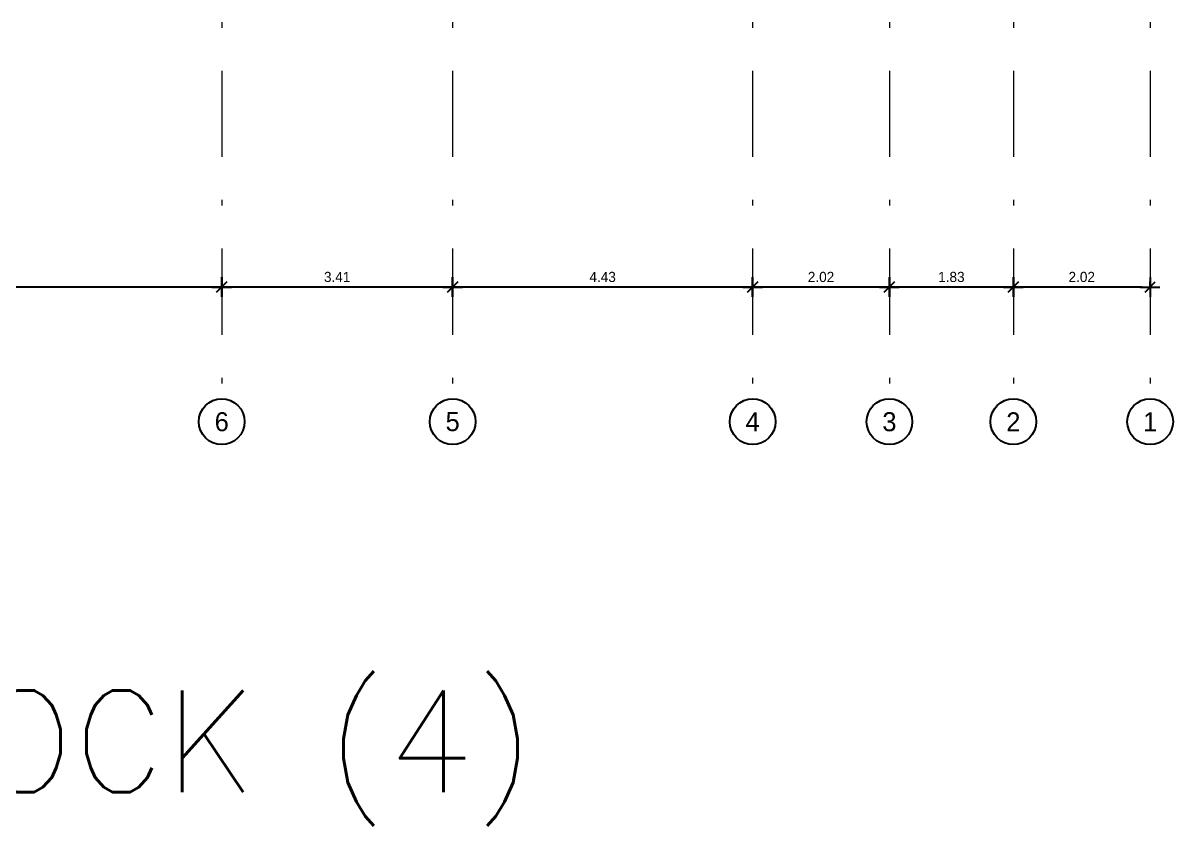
# Model space of a CAD drawing. Header units: metres. Extents: x 0 to 435, y 0 to 273.
# Drawn here: x 48.82 to 69.2, y 138.18 to 152.4 of the extents above; entities that cross this region are included whole.
import ezdxf
from ezdxf.enums import TextEntityAlignment as Align

# ---------------------------------------------------------------- set-up
doc = ezdxf.new("R2010")
doc.units = ezdxf.units.M
doc.header["$MEASUREMENT"] = 0
doc.linetypes.add('B4-PLANS$0$DASHDOT', pattern=[25.4, 12.7, -6.35, 0, -6.35])
doc.linetypes.add('B4-PLANS$0$DOT2', pattern=[0.125, 0, -0.125])
doc.layers.get('0').update_dxf_attribs({"plot": 0})
for name, color, linetype in [('A-AXM', 4, 'Continuous'), ('A-EDM', 2, 'Continuous'), ('A-WL', 7, 'Continuous')]:
    doc.layers.add(name, color=color, linetype=linetype)
doc.layers.add('Dote', color=1, linetype='B4-PLANS$0$DASHDOT', lineweight=15)
doc.styles.add('B4-PLANS$0$ROMANS', font='romans.shx')
doc.styles.add('B4-PLANS$0$XA', font='XARAB.SHX')
doc.styles.add('B4-PLANS$0$XARAB', font='xarab.shx')
doc.dimstyles.new('B4-PLANS$0$DIM100', dxfattribs={"dimtxt": 0.15, "dimasz": 0.12, "dimexe": 0.1, "dimexo": 0, "dimgap": 0.05, "dimtad": 1, "dimzin": 3, "dimdsep": 46, "dimtxsty": 'B4-PLANS$0$XARAB', "dimblk": 'B4-PLANS$0$DTICK', "dimcen": 0.09, "dimclrd": 256, "dimclre": 4, "dimclrt": 3, "dimadec": 0, "dimazin": 3, "dimtfac": 1, "dimtix": 1, "dimtmove": 2, "dimatfit": 0, "dimldrblk": 'B4-PLANS$0$DTICK', "dimfxl": 0.15, "dimtolj": 1, "dimtzin": 3, "dimlwd": -3, "dimlwe": -3, "dimarcsym": 0})

# ---------------------------------------------------------------- blocks, each defined once
blk = doc.blocks.new('B4-PLANS$0$ACRU1')
at = {"color": 2}
blk.add_circle((0, 0), 600, dxfattribs=at)
at = {"style": 'B4-PLANS$0$ROMANS'}
blk.add_attdef('A', text='', height=450, dxfattribs=at).set_placement((0, 0), align=Align.MIDDLE)
blk = doc.blocks.new('B4-PLANS$0$DTICK')
for p, q in [((-1.21, 0), (1.21, 0)), ((0, 1.21), (0, -1.21))]:
    blk.add_line(p, q)
at = {"color": 3}
blk.add_line((-0.63, -0.63), (0.63, 0.63), dxfattribs=at)
blk = doc.blocks.new('*D144')
at = {"layer": 'A-EDM', "color": 4, "linetype": 'B4-PLANS$0$DOT2', "lineweight": -3, "transparency": 16777216}
for p, q in [((20.275, -24.585), (20.275, -24.485)), ((22.295, -24.585), (22.295, -24.485))]:
    blk.add_line(p, q, dxfattribs=at)
at = {"layer": 'A-EDM', "lineweight": -3, "transparency": 16777216}
blk.add_line((22.175, -24.585), (20.395, -24.585), dxfattribs=at)
at = {"layer": 'Defpoints', "color": 0, "transparency": 16777216}
for p in [(20.275, -24.585, 0), (20.275, -24.585), (22.295, -24.585, 0)]:
    blk.add_point(p, dxfattribs=at)
at = {"layer": 'A-EDM', "lineweight": -3, "transparency": 16777216, "xscale": 0.12, "yscale": 0.12, "zscale": 0.12, "rotation": 180}
blk.add_blockref('B4-PLANS$0$DTICK', (20.275, -24.585), dxfattribs=at)
at = {"layer": 'A-EDM', "lineweight": -3, "transparency": 16777216, "xscale": 0.12, "yscale": 0.12, "zscale": 0.12}
blk.add_blockref('B4-PLANS$0$DTICK', (22.295, -24.585), dxfattribs=at)
at = {"layer": 'A-EDM', "color": 3, "transparency": 16777216, "insert": (21.285, -24.437), "char_height": 0.15, "attachment_point": 5, "style": 'B4-PLANS$0$XARAB'}
blk.add_mtext('\\A1;2.02', dxfattribs=at)
blk = doc.blocks.new('*D145')
at = {"layer": 'A-EDM', "color": 4, "linetype": 'B4-PLANS$0$DOT2', "lineweight": -3, "transparency": 16777216}
for p, q in [((18.445, -24.585), (18.445, -24.485)), ((20.275, -24.585), (20.275, -24.485))]:
    blk.add_line(p, q, dxfattribs=at)
at = {"layer": 'A-EDM', "lineweight": -3, "transparency": 16777216}
blk.add_line((20.155, -24.585), (18.565, -24.585), dxfattribs=at)
at = {"layer": 'Defpoints', "color": 0, "transparency": 16777216}
for p in [(18.445, -24.585), (18.445, -24.585), (20.275, -24.585, 0)]:
    blk.add_point(p, dxfattribs=at)
at = {"layer": 'A-EDM', "lineweight": -3, "transparency": 16777216, "xscale": 0.12, "yscale": 0.12, "zscale": 0.12, "rotation": 180}
blk.add_blockref('B4-PLANS$0$DTICK', (18.445, -24.585), dxfattribs=at)
at = {"layer": 'A-EDM', "lineweight": -3, "transparency": 16777216, "xscale": 0.12, "yscale": 0.12, "zscale": 0.12}
blk.add_blockref('B4-PLANS$0$DTICK', (20.275, -24.585), dxfattribs=at)
at = {"layer": 'A-EDM', "color": 3, "transparency": 16777216, "insert": (19.36, -24.437), "char_height": 0.15, "attachment_point": 5, "style": 'B4-PLANS$0$XARAB'}
blk.add_mtext('\\A1;1.83', dxfattribs=at)
blk = doc.blocks.new('*D146')
at = {"layer": 'A-EDM', "color": 4, "linetype": 'B4-PLANS$0$DOT2', "lineweight": -3, "transparency": 16777216}
for p, q in [((16.425, -24.585), (16.425, -24.485)), ((18.445, -24.585), (18.445, -24.485))]:
    blk.add_line(p, q, dxfattribs=at)
at = {"layer": 'A-EDM', "lineweight": -3, "transparency": 16777216}
blk.add_line((18.325, -24.585), (16.545, -24.585), dxfattribs=at)
at = {"layer": 'Defpoints', "color": 0, "transparency": 16777216}
for p in [(16.425, -24.585, 0), (16.425, -24.585), (18.445, -24.585)]:
    blk.add_point(p, dxfattribs=at)
at = {"layer": 'A-EDM', "lineweight": -3, "transparency": 16777216, "xscale": 0.12, "yscale": 0.12, "zscale": 0.12, "rotation": 180}
blk.add_blockref('B4-PLANS$0$DTICK', (16.425, -24.585), dxfattribs=at)
at = {"layer": 'A-EDM', "lineweight": -3, "transparency": 16777216, "xscale": 0.12, "yscale": 0.12, "zscale": 0.12}
blk.add_blockref('B4-PLANS$0$DTICK', (18.445, -24.585), dxfattribs=at)
at = {"layer": 'A-EDM', "color": 3, "transparency": 16777216, "insert": (17.435, -24.437), "char_height": 0.15, "attachment_point": 5, "style": 'B4-PLANS$0$XARAB'}
blk.add_mtext('\\A1;2.02', dxfattribs=at)
blk = doc.blocks.new('*D147')
at = {"layer": 'A-EDM', "color": 4, "linetype": 'B4-PLANS$0$DOT2', "lineweight": -3, "transparency": 16777216}
for p, q in [((11.995, -24.585), (11.995, -24.485)), ((16.425, -24.585), (16.425, -24.485))]:
    blk.add_line(p, q, dxfattribs=at)
at = {"layer": 'A-EDM', "lineweight": -3, "transparency": 16777216}
blk.add_line((16.305, -24.585), (12.115, -24.585), dxfattribs=at)
at = {"layer": 'Defpoints', "color": 0, "transparency": 16777216}
for p in [(11.995, -24.585, 0), (11.995, -24.585), (16.425, -24.585, 0)]:
    blk.add_point(p, dxfattribs=at)
at = {"layer": 'A-EDM', "lineweight": -3, "transparency": 16777216, "xscale": 0.12, "yscale": 0.12, "zscale": 0.12, "rotation": 180}
blk.add_blockref('B4-PLANS$0$DTICK', (11.995, -24.585), dxfattribs=at)
at = {"layer": 'A-EDM', "lineweight": -3, "transparency": 16777216, "xscale": 0.12, "yscale": 0.12, "zscale": 0.12}
blk.add_blockref('B4-PLANS$0$DTICK', (16.425, -24.585), dxfattribs=at)
at = {"layer": 'A-EDM', "color": 3, "transparency": 16777216, "insert": (14.21, -24.437), "char_height": 0.15, "attachment_point": 5, "style": 'B4-PLANS$0$XARAB'}
blk.add_mtext('\\A1;4.43', dxfattribs=at)
blk = doc.blocks.new('*D148')
at = {"layer": 'A-EDM', "color": 4, "linetype": 'B4-PLANS$0$DOT2', "lineweight": -3, "transparency": 16777216}
for p, q in [((8.585, -24.585), (8.585, -24.485)), ((11.995, -24.585), (11.995, -24.485))]:
    blk.add_line(p, q, dxfattribs=at)
at = {"layer": 'A-EDM', "lineweight": -3, "transparency": 16777216}
blk.add_line((11.875, -24.585), (8.705, -24.585), dxfattribs=at)
at = {"layer": 'Defpoints', "color": 0, "transparency": 16777216}
for p in [(8.585, -24.585), (8.585, -24.585), (11.995, -24.585, 0)]:
    blk.add_point(p, dxfattribs=at)
at = {"layer": 'A-EDM', "lineweight": -3, "transparency": 16777216, "xscale": 0.12, "yscale": 0.12, "zscale": 0.12, "rotation": 180}
blk.add_blockref('B4-PLANS$0$DTICK', (8.585, -24.585), dxfattribs=at)
at = {"layer": 'A-EDM', "lineweight": -3, "transparency": 16777216, "xscale": 0.12, "yscale": 0.12, "zscale": 0.12}
blk.add_blockref('B4-PLANS$0$DTICK', (11.995, -24.585), dxfattribs=at)
at = {"layer": 'A-EDM', "color": 3, "transparency": 16777216, "insert": (10.29, -24.437), "char_height": 0.15, "attachment_point": 5, "style": 'B4-PLANS$0$XARAB'}
blk.add_mtext('\\A1;3.41', dxfattribs=at)
blk = doc.blocks.new('*D149')
at = {"layer": 'A-EDM', "color": 4, "linetype": 'B4-PLANS$0$DOT2', "lineweight": -3, "transparency": 16777216}
for p, q in [((0.085, -24.585), (0.085, -24.485)), ((8.585, -24.585), (8.585, -24.485))]:
    blk.add_line(p, q, dxfattribs=at)
at = {"layer": 'A-EDM', "lineweight": -3, "transparency": 16777216}
blk.add_line((8.465, -24.585), (0.205, -24.585), dxfattribs=at)
at = {"layer": 'Defpoints', "color": 0, "transparency": 16777216}
for p in [(0.085, -24.585), (0.085, -24.585), (8.585, -24.585)]:
    blk.add_point(p, dxfattribs=at)
at = {"layer": 'A-EDM', "lineweight": -3, "transparency": 16777216, "xscale": 0.12, "yscale": 0.12, "zscale": 0.12, "rotation": 180}
blk.add_blockref('B4-PLANS$0$DTICK', (0.085, -24.585), dxfattribs=at)
at = {"layer": 'A-EDM', "lineweight": -3, "transparency": 16777216, "xscale": 0.12, "yscale": 0.12, "zscale": 0.12}
blk.add_blockref('B4-PLANS$0$DTICK', (8.585, -24.585), dxfattribs=at)
at = {"layer": 'A-EDM', "color": 3, "transparency": 16777216, "insert": (4.335, -24.437), "char_height": 0.15, "attachment_point": 5, "style": 'B4-PLANS$0$XARAB'}
blk.add_mtext('\\A1;8.50', dxfattribs=at)
blk = doc.blocks.new('B4-PLANS$0$AXES-B2')
at = {"layer": 'Dote', "ltscale": 0.1}
for p, q in [((8.585, 10.085), (8.585, -26.235)), ((11.995, 10.085), (11.995, -26.235)), ((16.425, 10.085), (16.425, -26.235)), ((18.445, 10.085), (18.445, -26.235)), ((20.275, 10.085), (20.275, -26.235)), ((22.295, 10.085), (22.295, -26.235))]:
    blk.add_line(p, q, dxfattribs=at)
at = {"layer": 'A-AXM'}
ref = blk.add_blockref('B4-PLANS$0$ACRU1', (8.585, -26.573), dxfattribs=dict(at, xscale=0.0005624999175779749, yscale=0.0005624999175779749, zscale=0.0005624999175779749, rotation=359.9999822130465))
ref.add_attrib('A', '6', dxfattribs={"layer": '0', "height": 0.281, "rotation": 360, "style": 'B4-PLANS$0$XA', "flags": 12}).set_placement((8.585, -26.573), align=Align.MIDDLE)
ref = blk.add_blockref('B4-PLANS$0$ACRU1', (11.995, -26.573, 0), dxfattribs=dict(at, xscale=0.0005624999175779749, yscale=0.0005624999175779749, zscale=0.0005624999175779749, rotation=359.9999822130465))
ref.add_attrib('A', '5', dxfattribs={"layer": '0', "height": 0.281, "rotation": 360, "style": 'B4-PLANS$0$XA', "flags": 12}).set_placement((11.995, -26.573, 0), align=Align.MIDDLE)
ref = blk.add_blockref('B4-PLANS$0$ACRU1', (16.425, -26.573), dxfattribs=dict(at, xscale=0.0005624999175779749, yscale=0.0005624999175779749, zscale=0.0005624999175779749, rotation=359.9999822130465))
ref.add_attrib('A', '4', dxfattribs={"layer": '0', "height": 0.281, "rotation": 360, "style": 'B4-PLANS$0$XA', "flags": 12}).set_placement((16.425, -26.573), align=Align.MIDDLE)
ref = blk.add_blockref('B4-PLANS$0$ACRU1', (18.445, -26.573), dxfattribs=dict(at, xscale=0.0005624999175779749, yscale=0.0005624999175779749, zscale=0.0005624999175779749, rotation=359.9999822130465))
ref.add_attrib('A', '3', dxfattribs={"layer": '0', "height": 0.281, "rotation": 360, "style": 'B4-PLANS$0$XA', "flags": 12}).set_placement((18.445, -26.573), align=Align.MIDDLE)
ref = blk.add_blockref('B4-PLANS$0$ACRU1', (20.275, -26.573), dxfattribs=dict(at, xscale=0.0005624999175779749, yscale=0.0005624999175779749, zscale=0.0005624999175779749, rotation=359.9999822130465))
ref.add_attrib('A', '2', dxfattribs={"layer": '0', "height": 0.281, "rotation": 360, "style": 'B4-PLANS$0$XA', "flags": 12}).set_placement((20.275, -26.573), align=Align.MIDDLE)
ref = blk.add_blockref('B4-PLANS$0$ACRU1', (22.295, -26.573, 0), dxfattribs=dict(at, xscale=0.000562499917577961, yscale=0.000562499917577961, zscale=0.000562499917577961, rotation=359.9999822130465))
ref.add_attrib('A', '1', dxfattribs={"layer": '0', "height": 0.281, "rotation": 360, "style": 'B4-PLANS$0$XA', "flags": 12}).set_placement((22.295, -26.573, 0), align=Align.MIDDLE)
at = {"layer": 'A-EDM'}
for base, p1, p2, picture, middle in [((0.085, -24.585), (8.585, -24.585), (0.085, -24.585), '*D149', (4.335, -24.437)), ((8.585, -24.585), (11.995, -24.585, 0), (8.585, -24.585), '*D148', (10.29, -24.437)), ((11.995, -24.585), (16.425, -24.585, 0), (11.995, -24.585, 0), '*D147', (14.21, -24.437)), ((16.425, -24.585), (18.445, -24.585), (16.425, -24.585, 0), '*D146', (17.435, -24.437)), ((18.445, -24.585), (20.275, -24.585, 0), (18.445, -24.585), '*D145', (19.36, -24.437))]:
    dim = blk.add_linear_dim(base=base, p1=p1, p2=p2, dimstyle='B4-PLANS$0$DIM100', override={"dimfxl": 0.15}, dxfattribs=at)
    dim.commit()
    dim.dimension.update_dxf_attribs({"geometry": picture, "text_midpoint": middle})
dim = blk.add_aligned_dim(p1=(22.295, -24.585, 0), p2=(20.275, -24.585, 0), distance=0, dimstyle='B4-PLANS$0$DIM100', override={"dimfxl": 0.15}, dxfattribs=at)
dim.commit()
dim.dimension.update_dxf_attribs({"geometry": '*D144', "text_midpoint": (21.285, -24.437)})

msp = doc.modelspace()

# ---------------------------------------------------------------- block references
at = {"layer": 'A-WL', "xscale": 1.2, "yscale": 1.2, "zscale": 1.2}
msp.add_blockref('B4-PLANS$0$AXES-B2', (42.0379, 177.2299), dxfattribs=at)

# ---------------------------------------------------------------- texts
at = {"layer": 'Defpoints', "style": 'B4-PLANS$0$ROMANS'}
msp.add_text('1ST FLOOR PLAN BLOCK (4)', height=1.8, dxfattribs=at).set_placement((23.3298, 138.7814, 0))

doc.saveas('drawing.dxf')
